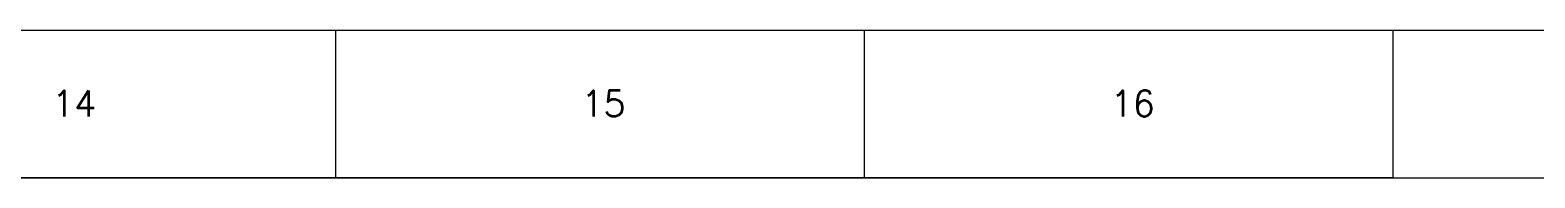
# Model space of a CAD drawing. Header units: millimetres. Extents: x -1 to 4489, y 0 to 1364.
# Drawn here: x 1595 to 1926.4, y -0.1 to 32.4 of the extents above; entities that cross this region are included whole.
import ezdxf

# ---------------------------------------------------------------- set-up
doc = ezdxf.new("R2010")
doc.units = ezdxf.units.MM
doc.layers.add('Drawingheader + Standards', color=7, linetype='Continuous')
doc.styles.add('DEFAULT', font='simplex.shx', dxfattribs={"bigfont": 'bigfont'})

# ---------------------------------------------------------------- blocks, each defined once
blk = doc.blocks.new('Rahmen')
at = {"layer": 'Drawingheader + Standards', "color": 0, "linetype": 'Continuous', "lineweight": 0}
for p, q in [((-7353.97, -586.95), (-2930.18, -586.95)), ((-5724.16, -586.95), (-5724.16, -619.37)), ((-5607.74, -586.95), (-5607.74, -619.37)), ((-5607.74, -586.95), (-5607.74, -619.37)), ((-5491.32, -586.95), (-5491.32, -619.37)), ((-7386.39, -619.37), (-5491.25, -619.37)), ((-7386.39, -619.37), (-2897.74, -619.43))]:
    blk.add_line(p, q, dxfattribs=at)
at = {"layer": 'Drawingheader + Standards', "color": 0, "linetype": 'Continuous', "lineweight": 0, "style": 'DEFAULT'}
for s, p in [('14', (-5786.55, -605.93)), ('15', (-5670, -605.93)), ('16', (-5553.45, -605.93))]:
    blk.add_text(s, height=5.674, dxfattribs=at).set_placement(p)

msp = doc.modelspace()

# ---------------------------------------------------------------- block references
msp.add_blockref('Rahmen', (7386.39, 619.37))

doc.saveas('drawing.dxf')
